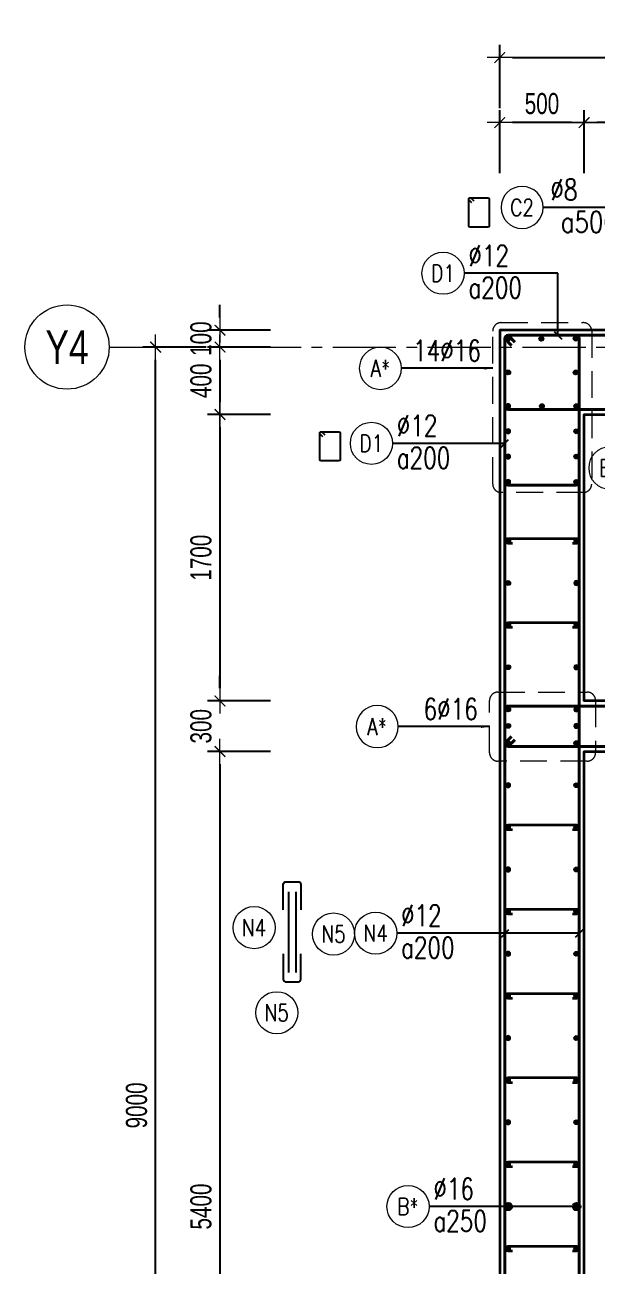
# Model space of a CAD drawing. Header units: millimetres. Extents: x 931337 to 1117500, y 19732 to 157199.
# Drawn here: x 945034 to 948426, y 111996 to 119362 of the extents above; entities that cross this region are included whole.
import ezdxf
from ezdxf.enums import TextEntityAlignment as Align

# ---------------------------------------------------------------- set-up
doc = ezdxf.new("R2010")
doc.units = ezdxf.units.MM
doc.header["$MEASUREMENT"] = 0
for name, pattern in [('HIDDEN', [9.525, 6.35, -3.175]), ('HIDDEN2', [4.7625, 3.175, -1.5875]), ('HT_Dim Grid$0$CENTER2', [1.125, 0.75, -0.125, 0.125, -0.125]), ('HT_Grid$0$CENTER2', [1.125, 0.75, -0.125, 0.125, -0.125])]:
    doc.linetypes.add(name, pattern=pattern)
doc.layers.get('0').update_dxf_attribs({"lineweight": 20})
doc.layers.get('Defpoints').update_dxf_attribs({"color": 151, "lineweight": 9})
doc.layers.add('Hidden', color=9, linetype='HIDDEN')
doc.layers.add('Ligature', color=1, linetype='Continuous')
for name, color, linetype, lineweight in [('HT_Dim Grid$0$NDC_S_AXIS', 5, 'HT_Dim Grid$0$CENTER2', 13), ('HT_Dim Grid$0$NDC_S_SYMBOL', 1, 'Continuous', 15), ('HT_Dim Grid$0$NDC_S_TEXT SYMBOL', 7, 'Continuous', 20), ('HT_Grid$0$NDC_S_AXIS', 5, 'HT_Grid$0$CENTER2', 13), ('KC-LEADER', 153, 'Continuous', 18), ('KC-THEP', 6, 'Continuous', 40), ('NDC_S_DIM', 1, 'Continuous', 15), ('NDC_S_HIDDEN', 8, 'HIDDEN2', 13), ('NDC_S_LEADER', 1, 'Continuous', 15), ('NDC_S_REBAR', 4, 'Continuous', 35), ('NDC_S_STIRRUP', 4, 'Continuous', 40), ('NDC_S_VN TEXT', 7, 'Continuous', 20), ('NDC_S_WALL', 6, 'Continuous', 35)]:
    doc.layers.add(name, color=color, linetype=linetype, lineweight=lineweight)
doc.styles.add('HT_Dim Grid$0$NDC_ANNO', font='', dxfattribs={"width": 0.8})
doc.styles.add('NDC_ARIAL', font='arial.ttf', dxfattribs={"width": 0.85})
doc.styles.add('NDC_DIM', font='', dxfattribs={"width": 0.75})
doc.styles.add('NDC_EN TXT', font='romans.shx', dxfattribs={"width": 0.8})
doc.styles.get('HT_Dim Grid$0$NDC_ANNO').set_extended_font_data('Dotum')
doc.styles.get('NDC_DIM').set_extended_font_data('Dotum')
doc.dimstyles.new('NDC_1-50', dxfattribs={"dimscale": 50, "dimtxt": 2.5, "dimasz": 1, "dimexe": 1.5, "dimexo": 0, "dimgap": 0.8, "dimtad": 1, "dimdec": 0, "dimdsep": 46, "dimtxsty": 'NDC_ARIAL', "dimblk": 'DIMMARK', "dimcen": 49999.938995, "dimdle": 1.5, "dimclrd": 1, "dimclre": 1, "dimclrt": 3, "dimadec": 0, "dimazin": 0, "dimtfac": 1, "dimtdec": 0, "dimtix": 1, "dimtmove": 2, "dimatfit": 3, "dimfxl": 1, "dimarcsym": 0})
doc.dimstyles.new('NDC_dim_30', dxfattribs={"dimscale": 30, "dimtxt": 2.5, "dimasz": 1.5, "dimexe": 1.5, "dimexo": 2.5, "dimgap": 1, "dimtad": 1, "dimdec": 0, "dimzin": 0, "dimdsep": 46, "dimtxsty": 'NDC_DIM', "dimblk": 'DIMMARK', "dimcen": 0.09, "dimdle": 1.2, "dimclrd": 1, "dimclre": 1, "dimclrt": 3, "dimadec": 0, "dimazin": 0, "dimtfac": 1, "dimtdec": 0, "dimtix": 1, "dimtofl": 0, "dimtmove": 0, "dimatfit": 3, "dimfxl": 6, "dimfxlon": 1, "dimtolj": 1, "dimtzin": 0, "dimarcsym": 0})
doc.dimstyles.new('NDC_dim_50', dxfattribs={"dimscale": 50, "dimtxt": 2.5, "dimasz": 1.5, "dimexe": 1.5, "dimexo": 2.5, "dimgap": 1, "dimtad": 1, "dimdec": 0, "dimzin": 0, "dimdsep": 46, "dimtxsty": 'NDC_DIM', "dimblk": 'DIMMARK', "dimcen": 0.09, "dimdle": 1.2, "dimclrd": 1, "dimclre": 1, "dimclrt": 3, "dimadec": 0, "dimazin": 0, "dimtfac": 1, "dimtdec": 0, "dimtix": 1, "dimtofl": 0, "dimtmove": 0, "dimatfit": 3, "dimfxl": 6, "dimfxlon": 1, "dimtolj": 1, "dimtzin": 0, "dimarcsym": 0})

# ---------------------------------------------------------------- blocks, each defined once
blk = doc.blocks.new('THEP')
at = {"layer": 'KC-LEADER', "color": 6}
blk.add_circle((0, 0), 14, dxfattribs=at)
at = {"layer": 'KC-THEP'}
for p, q in [((-14, 0), (14, 0)), ((9.9, 9.9), (-9.9, -9.9)), ((-9.9, 9.9), (9.9, -9.9)), ((0, 14), (0, -14))]:
    blk.add_line(p, q, dxfattribs=at)
blk = doc.blocks.new('A$C7BC65A55')
at = {"layer": 'Ligature'}
for p, q in [((-15.2, 372, 0), (-15.2, 38.5, 0)), ((15.2, 372, 0), (15.2, 38.5, 0))]:
    blk.add_line(p, q, dxfattribs=at)
for points in [[(-36.2, 296.5), (-36.2, 400.9, -0.414214), (-24, 413.1), (24, 413.1, -0.414214), (36.2, 400.9), (36.2, 296.5)], [(-36.2, 116.5), (-36.2, 12.2, 0.414214), (-24, 0), (24, 0, 0.414214), (36.2, 12.2), (36.2, 116.5)]]:
    blk.add_lwpolyline(points, format="xyb", dxfattribs=at)
blk = doc.blocks.new('DIMMARK')
at = {"layer": 'NDC_S_DIM', "color": 1}
blk.add_line((-1.5, 0), (1, 0), dxfattribs=at)
at = {"layer": 'NDC_S_DIM', "color": 2, "const_width": 0.1}
blk.add_lwpolyline([(-0.424, -0.424), (0.424, 0.424)], dxfattribs=at)
blk = doc.blocks.new('*U11')
blk.add_circle((-2.5, 0), 2.5)
at = {"layer": 'NDC_S_VN TEXT', "color": 3, "style": 'NDC_EN TXT', "width": 0.75}
for tag, p in [('DK1', (0.5, 0.85)), ('KC1', (0.5, -2.97))]:
    blk.add_attdef(tag, p, '', height=2.5, dxfattribs=at)
at = {"layer": 'NDC_S_VN TEXT', "color": 7, "style": 'NDC_EN TXT', "width": 0.8}
blk.add_attdef('SH2', text='', height=2, dxfattribs=at).set_placement((-2.5, 0), align=Align.MIDDLE)
blk = doc.blocks.new('*U9')
blk.add_circle((2.5, 0), 2.5)
at = {"layer": 'NDC_S_VN TEXT', "color": 3, "style": 'NDC_EN TXT', "width": 0.75}
blk.add_attdef('DK2', text='', height=2.5, dxfattribs=at).set_placement((-0.85, 0.85), align=Align.RIGHT)
at = {"layer": 'NDC_S_VN TEXT', "color": 7, "style": 'NDC_EN TXT', "width": 0.8}
blk.add_attdef('SH3', text='', height=2, dxfattribs=at).set_placement((2.5, 0), align=Align.MIDDLE)
blk = doc.blocks.new('*D1130')
at = {"layer": 'Defpoints', "color": 0, "transparency": 16777216}
for p in [(946190.5, 117549.4), (947849.2, 117549.4), (947849.2, 117449.4)]:
    blk.add_point(p, dxfattribs=at)
at = {"layer": 'NDC_S_DIM', "color": 1, "lineweight": -2, "transparency": 16777216}
for p, q in [((946190.5, 117624.4), (946190.5, 117699.4)), ((946490.5, 117549.4), (946115.5, 117549.4)), ((946490.5, 117449.4), (946115.5, 117449.4)), ((946190.5, 117374.4), (946190.5, 117299.4))]:
    blk.add_line(p, q, dxfattribs=at)
at = {"layer": 'NDC_S_DIM', "color": 1, "lineweight": -2, "transparency": 16777216, "xscale": 75, "yscale": 75, "zscale": 75}
for p, rotation in [((946190.5, 117549.4), 270), ((946190.5, 117449.4), 90)]:
    blk.add_blockref('DIMMARK', p, dxfattribs=dict(at, rotation=rotation))
at = {"layer": 'NDC_S_DIM', "color": 3, "transparency": 16777216, "insert": (946078, 117499.4), "char_height": 125, "attachment_point": 5, "rotation": 90, "style": 'NDC_DIM'}
blk.add_mtext('\\A1;100', dxfattribs=at)
blk = doc.blocks.new('*D1131')
at = {"layer": 'Defpoints', "color": 0, "transparency": 16777216}
for p in [(945808.6, 117449.4), (947849.2, 117449.4), (947849.2, 108449.4)]:
    blk.add_point(p, dxfattribs=at)
at = {"layer": 'NDC_S_DIM', "color": 1, "lineweight": -2, "transparency": 16777216}
for p, q in [((946108.6, 117449.4), (945733.6, 117449.4)), ((945808.6, 108524.4), (945808.6, 117374.4)), ((946108.6, 108449.4), (945733.6, 108449.4))]:
    blk.add_line(p, q, dxfattribs=at)
at = {"layer": 'NDC_S_DIM', "color": 1, "lineweight": -2, "transparency": 16777216, "xscale": 75, "yscale": 75, "zscale": 75}
for p, rotation in [((945808.6, 117449.4), 90), ((945808.6, 108449.4), 270)]:
    blk.add_blockref('DIMMARK', p, dxfattribs=dict(at, rotation=rotation))
at = {"layer": 'NDC_S_DIM', "color": 3, "transparency": 16777216, "insert": (945696.1, 112949.4), "char_height": 125, "attachment_point": 5, "rotation": 90, "style": 'NDC_DIM'}
blk.add_mtext('\\A1;9000', dxfattribs=at)
blk = doc.blocks.new('*D1146')
at = {"layer": 'Defpoints', "color": 0, "transparency": 16777216}
for p in [(956649.2, 119166.9), (956649.2, 118263.9), (947849.2, 117469.7)]:
    blk.add_point(p, dxfattribs=at)
at = {"layer": 'NDC_S_DIM', "color": 1, "lineweight": -2, "transparency": 16777216}
for p, q in [((947849.2, 118866.9), (947849.2, 119241.9)), ((956649.2, 118866.9), (956649.2, 119241.9)), ((947924.2, 119166.9), (956574.2, 119166.9))]:
    blk.add_line(p, q, dxfattribs=at)
at = {"layer": 'NDC_S_DIM', "color": 1, "lineweight": -2, "transparency": 16777216, "xscale": 75, "yscale": 75, "zscale": 75, "rotation": 180}
blk.add_blockref('DIMMARK', (947849.2, 119166.9), dxfattribs=at)
at = {"layer": 'NDC_S_DIM', "color": 1, "lineweight": -2, "transparency": 16777216, "xscale": 75, "yscale": 75, "zscale": 75}
blk.add_blockref('DIMMARK', (956649.2, 119166.9), dxfattribs=at)
at = {"layer": 'NDC_S_DIM', "color": 3, "transparency": 16777216, "insert": (952249.2, 119279.5), "char_height": 125, "attachment_point": 5, "style": 'NDC_DIM'}
blk.add_mtext('\\A1;8800', dxfattribs=at)
blk = doc.blocks.new('*D1149')
at = {"layer": 'Defpoints', "color": 0, "ltscale": 200, "transparency": 16777216}
for p in [(948349.2, 118781.1), (949249.2, 117519.4), (948349.2, 117049.4)]:
    blk.add_point(p, dxfattribs=at)
at = {"layer": 'NDC_S_DIM', "color": 1, "lineweight": -2, "ltscale": 200, "transparency": 16777216}
for p, q in [((948349.2, 118481.1), (948349.2, 118856.1)), ((949249.2, 118481.1), (949249.2, 118856.1)), ((949174.2, 118781.1), (948424.2, 118781.1))]:
    blk.add_line(p, q, dxfattribs=at)
at = {"layer": 'NDC_S_DIM', "color": 1, "lineweight": -2, "ltscale": 200, "transparency": 16777216, "xscale": 75, "yscale": 75, "zscale": 75, "rotation": 180}
blk.add_blockref('DIMMARK', (948349.2, 118781.1), dxfattribs=at)
at = {"layer": 'NDC_S_DIM', "color": 1, "lineweight": -2, "ltscale": 200, "transparency": 16777216, "xscale": 75, "yscale": 75, "zscale": 75}
blk.add_blockref('DIMMARK', (949249.2, 118781.1), dxfattribs=at)
at = {"layer": 'NDC_S_DIM', "color": 3, "ltscale": 200, "transparency": 16777216, "insert": (948799.2, 118893.6), "char_height": 125, "attachment_point": 5, "style": 'NDC_DIM'}
blk.add_mtext('\\A1;900', dxfattribs=at)
blk = doc.blocks.new('*D1150')
at = {"layer": 'Defpoints', "color": 0, "ltscale": 200, "transparency": 16777216}
for p in [(947849.2, 118781.1), (947849.2, 117549.4), (948349.2, 117049.4)]:
    blk.add_point(p, dxfattribs=at)
at = {"layer": 'NDC_S_DIM', "color": 1, "lineweight": -2, "ltscale": 200, "transparency": 16777216}
for p, q in [((947849.2, 118481.1), (947849.2, 118856.1)), ((948349.2, 118481.1), (948349.2, 118856.1)), ((948274.2, 118781.1), (947924.2, 118781.1))]:
    blk.add_line(p, q, dxfattribs=at)
at = {"layer": 'NDC_S_DIM', "color": 1, "lineweight": -2, "ltscale": 200, "transparency": 16777216, "xscale": 75, "yscale": 75, "zscale": 75, "rotation": 180}
blk.add_blockref('DIMMARK', (947849.2, 118781.1), dxfattribs=at)
at = {"layer": 'NDC_S_DIM', "color": 1, "lineweight": -2, "ltscale": 200, "transparency": 16777216, "xscale": 75, "yscale": 75, "zscale": 75}
blk.add_blockref('DIMMARK', (948349.2, 118781.1), dxfattribs=at)
at = {"layer": 'NDC_S_DIM', "color": 3, "ltscale": 200, "transparency": 16777216, "insert": (948099.2, 118893.6), "char_height": 125, "attachment_point": 5, "style": 'NDC_DIM'}
blk.add_mtext('\\A1;500', dxfattribs=at)
blk = doc.blocks.new('*U10')
blk.add_circle((2.5, 0), 2.5)
at = {"layer": 'NDC_S_VN TEXT', "color": 3, "style": 'NDC_EN TXT'}
for tag, width, p in [('DK2', 0.75, (-0.85, 0.85)), ('KC2', 0.8, (-0.85, -2.97))]:
    blk.add_attdef(tag, text='', height=2.5, dxfattribs=dict(at, width=width)).set_placement(p, align=Align.RIGHT)
at = {"layer": 'NDC_S_VN TEXT', "color": 7, "style": 'NDC_EN TXT', "width": 0.8}
blk.add_attdef('SH3', text='', height=2, dxfattribs=at).set_placement((2.5, 0), align=Align.MIDDLE)
blk = doc.blocks.new('*U93')
at = {"layer": 'HT_Dim Grid$0$NDC_S_SYMBOL'}
blk.add_line((5, 0), (9, 0), dxfattribs=at)
blk.add_circle((0, 0), 5, dxfattribs=at)
at = {"layer": 'HT_Dim Grid$0$NDC_S_TEXT SYMBOL', "color": 7, "style": 'HT_Dim Grid$0$NDC_ANNO', "width": 0.8}
blk.add_attdef('GRID', text='', height=4, rotation=270, dxfattribs=at).set_placement((0, 0), align=Align.MIDDLE)
blk = doc.blocks.new('*D1105')
at = {"layer": 'Defpoints', "color": 0, "ltscale": 200, "transparency": 16777216}
for p in [(947849.2, 117449.4), (946190.5, 117049.4), (948349.2, 117049.4)]:
    blk.add_point(p, dxfattribs=at)
at = {"layer": 'NDC_S_DIM', "color": 1, "lineweight": -2, "ltscale": 200, "transparency": 16777216}
for p, q in [((946490.5, 117449.4), (946115.5, 117449.4)), ((946190.5, 117374.4), (946190.5, 117124.4)), ((946490.5, 117049.4), (946115.5, 117049.4))]:
    blk.add_line(p, q, dxfattribs=at)
at = {"layer": 'NDC_S_DIM', "color": 1, "lineweight": -2, "ltscale": 200, "transparency": 16777216, "xscale": 75, "yscale": 75, "zscale": 75}
for p, rotation in [((946190.5, 117449.4), 90), ((946190.5, 117049.4), 270)]:
    blk.add_blockref('DIMMARK', p, dxfattribs=dict(at, rotation=rotation))
at = {"layer": 'NDC_S_DIM', "color": 3, "ltscale": 200, "transparency": 16777216, "insert": (946078, 117249.4), "char_height": 125, "attachment_point": 5, "rotation": 90, "style": 'NDC_DIM'}
blk.add_mtext('\\A1;400', dxfattribs=at)
blk = doc.blocks.new('*D1106')
at = {"layer": 'Defpoints', "color": 0, "ltscale": 200, "transparency": 16777216}
for p in [(948349.2, 117049.4), (946190.5, 115349.4), (948349.2, 115349.4)]:
    blk.add_point(p, dxfattribs=at)
at = {"layer": 'NDC_S_DIM', "color": 1, "lineweight": -2, "ltscale": 200, "transparency": 16777216}
for p, q in [((946490.5, 117049.4), (946115.5, 117049.4)), ((946190.5, 116974.4), (946190.5, 115424.4)), ((946490.5, 115349.4), (946115.5, 115349.4))]:
    blk.add_line(p, q, dxfattribs=at)
at = {"layer": 'NDC_S_DIM', "color": 1, "lineweight": -2, "ltscale": 200, "transparency": 16777216, "xscale": 75, "yscale": 75, "zscale": 75}
for p, rotation in [((946190.5, 117049.4), 90), ((946190.5, 115349.4), 270)]:
    blk.add_blockref('DIMMARK', p, dxfattribs=dict(at, rotation=rotation))
at = {"layer": 'NDC_S_DIM', "color": 3, "ltscale": 200, "transparency": 16777216, "insert": (946078, 116199.4), "char_height": 125, "attachment_point": 5, "rotation": 90, "style": 'NDC_DIM'}
blk.add_mtext('\\A1;1700', dxfattribs=at)
blk = doc.blocks.new('*D1107')
at = {"layer": 'Defpoints', "color": 0, "ltscale": 200, "transparency": 16777216}
for p in [(948349.2, 115349.4), (946190.5, 115049.4), (948349.2, 115049.4)]:
    blk.add_point(p, dxfattribs=at)
at = {"layer": 'NDC_S_DIM', "color": 1, "lineweight": -2, "ltscale": 200, "transparency": 16777216}
for p, q in [((946190.5, 115424.4), (946190.5, 115499.4)), ((946490.5, 115349.4), (946115.5, 115349.4)), ((946490.5, 115049.4), (946115.5, 115049.4)), ((946190.5, 114974.4), (946190.5, 114899.4))]:
    blk.add_line(p, q, dxfattribs=at)
at = {"layer": 'NDC_S_DIM', "color": 1, "lineweight": -2, "ltscale": 200, "transparency": 16777216, "xscale": 75, "yscale": 75, "zscale": 75}
for p, rotation in [((946190.5, 115349.4), 270), ((946190.5, 115049.4), 90)]:
    blk.add_blockref('DIMMARK', p, dxfattribs=dict(at, rotation=rotation))
at = {"layer": 'NDC_S_DIM', "color": 3, "ltscale": 200, "transparency": 16777216, "insert": (946078, 115199.4), "char_height": 125, "attachment_point": 5, "rotation": 90, "style": 'NDC_DIM'}
blk.add_mtext('\\A1;300', dxfattribs=at)
blk = doc.blocks.new('*D1108')
at = {"layer": 'Defpoints', "color": 0, "ltscale": 200, "transparency": 16777216}
for p in [(948349.2, 115049.4), (946190.5, 109649.4), (948349.2, 109649.4)]:
    blk.add_point(p, dxfattribs=at)
at = {"layer": 'NDC_S_DIM', "color": 1, "lineweight": -2, "ltscale": 200, "transparency": 16777216}
for p, q in [((946490.5, 115049.4), (946115.5, 115049.4)), ((946190.5, 114974.4), (946190.5, 109724.4)), ((946490.5, 109649.4), (946115.5, 109649.4))]:
    blk.add_line(p, q, dxfattribs=at)
at = {"layer": 'NDC_S_DIM', "color": 1, "lineweight": -2, "ltscale": 200, "transparency": 16777216, "xscale": 75, "yscale": 75, "zscale": 75}
for p, rotation in [((946190.5, 115049.4), 90), ((946190.5, 109649.4), 270)]:
    blk.add_blockref('DIMMARK', p, dxfattribs=dict(at, rotation=rotation))
at = {"layer": 'NDC_S_DIM', "color": 3, "ltscale": 200, "transparency": 16777216, "insert": (946078, 112349.4), "char_height": 125, "attachment_point": 5, "rotation": 90, "style": 'NDC_DIM'}
blk.add_mtext('\\A1;5400', dxfattribs=at)

msp = doc.modelspace()

# ---------------------------------------------------------------- linework, layer by layer
for centre in [(946392.846, 114004.385), (946863.815, 113966.225), (946527.294, 113499.383)]:
    msp.add_circle(centre, 125)
at = {"layer": 'HT_Grid$0$NDC_S_AXIS', "ltscale": 500}
msp.add_line((945733.645, 117449.387), (961980.099, 117449.387), dxfattribs=at)
at = {"layer": 'Ligature'}
for points in [[(947683.384, 118304.95), (947667.418, 118320.916, -0.66817864), (947673.191, 118334.854), (947777.82, 118334.854, -0.41421356), (947785.985, 118326.69), (947785.985, 118169.582, -0.41421356), (947777.82, 118161.417), (947673.191, 118161.417, -0.41421356), (947665.027, 118169.582), (947665.027, 118326.69, -0.66817864), (947678.965, 118332.463), (947694.931, 118316.497)], [(946800.328, 116917.092), (946784.362, 116933.058, -0.66817864), (946790.135, 116946.996), (946894.764, 116946.996, -0.41421356), (946902.929, 116938.832), (946902.929, 116781.724, -0.41421356), (946894.764, 116773.559), (946790.135, 116773.559, -0.41421356), (946781.971, 116781.724), (946781.971, 116938.832, -0.66817864), (946795.909, 116944.605), (946811.875, 116928.639)]]:
    msp.add_lwpolyline(points, format="xyb", dxfattribs=at)
at = {"layer": 'NDC_S_HIDDEN', "ltscale": 50}
for points in [[(947857.057, 117594.309), (948344.128, 117594.309, -0.41421356), (948394.128, 117544.309), (948394.128, 116636.849, -0.41421356), (948344.128, 116586.849), (947857.057, 116586.849, -0.41421356), (947807.057, 116636.849), (947807.057, 117544.309, -0.41421356)], [(947838.299, 115401.807), (948367.194, 115401.807, -0.41421356), (948417.194, 115351.807), (948417.194, 115042.515, -0.41421356), (948367.194, 114992.515), (947838.299, 114992.515, -0.41421356), (947788.299, 115042.515), (947788.299, 115351.807, -0.41421356)]]:
    msp.add_lwpolyline(points, format="xyb", close=True, dxfattribs=at)
at = {"layer": 'NDC_S_REBAR'}
for points in [[(947924.189, 116284.387), (947899.189, 116284.387, -1), (947899.189, 116314.387), (948304.658, 116314.387, -1), (948304.658, 116284.387), (948279.658, 116284.387)], [(947924.189, 115784.387), (947899.189, 115784.387, -1), (947899.189, 115814.387), (948304.658, 115814.387, -1), (948304.658, 115784.387), (948279.658, 115784.387)], [(947924.189, 114584.387), (947899.189, 114584.387, -1), (947899.189, 114614.387), (948304.658, 114614.387, -1), (948304.658, 114584.387), (948279.658, 114584.387)], [(947924.189, 114084.387), (947899.189, 114084.387, -1), (947899.189, 114114.387), (948304.658, 114114.387, -1), (948304.658, 114084.387), (948279.658, 114084.387)], [(947924.189, 113584.387), (947899.189, 113584.387, -1), (947899.189, 113614.387), (948304.658, 113614.387, -1), (948304.658, 113584.387), (948279.658, 113584.387)], [(947924.189, 113084.387), (947899.189, 113084.387, -1), (947899.189, 113114.387), (948304.658, 113114.387, -1), (948304.658, 113084.387), (948279.658, 113084.387)], [(947924.189, 112584.387), (947899.189, 112584.387, -1), (947899.189, 112614.387), (948304.658, 112614.387, -1), (948304.658, 112584.387), (948279.658, 112584.387)], [(947924.189, 112084.387), (947899.189, 112084.387, -1), (947899.189, 112114.387), (948304.658, 112114.387, -1), (948304.658, 112084.387), (948279.658, 112084.387)]]:
    msp.add_lwpolyline(points, format="xyb", dxfattribs=at)
at = {"layer": 'NDC_S_STIRRUP'}
for points in [[(947919.189, 117459.387), (947879.189, 117499.387, -0.41421356), (947899.189, 117519.387), (948299.189, 117519.387, -0.41421356), (948319.189, 117499.387), (948319.189, 116649.571, -0.41421356), (948299.189, 116629.571), (947899.189, 116629.571, -0.41421356), (947879.189, 116649.571), (947879.189, 117499.387, -0.41421356), (947899.189, 117519.387), (947939.189, 117479.387)], [(947919.189, 117459.387), (947879.189, 117499.387, -0.41421356), (947899.189, 117519.387), (948299.189, 117519.387, -0.41421356), (948319.189, 117499.387), (948319.189, 108399.387, -0.41421356), (948299.189, 108379.387), (947899.189, 108379.387, -0.41421356), (947879.189, 108399.387), (947879.189, 117499.387, -0.41421356), (947899.189, 117519.387), (947939.189, 117479.387)], [(947939.189, 117479.387), (947899.189, 117519.387, 0.41421356), (947879.189, 117499.387), (947879.189, 117099.387, 0.41421356), (947899.189, 117079.387), (949199.189, 117079.387, 0.41421356), (949219.189, 117099.387), (949219.189, 117499.387, 0.41421356), (949199.189, 117519.387), (947899.189, 117519.387, 0.41421356), (947879.189, 117499.387), (947919.189, 117459.387)], [(947939.189, 115119.387), (947899.189, 115079.387, -0.41421356), (947879.189, 115099.387), (947879.189, 115299.387, -0.41421356), (947899.189, 115319.387), (952499.189, 115319.387, -0.41421356), (952519.189, 115299.387), (952519.189, 115099.387, -0.41435759), (952499.189, 115079.387), (947899.189, 115079.387, -0.41421356), (947879.189, 115099.387), (947919.189, 115139.387)]]:
    msp.add_lwpolyline(points, format="xyb", dxfattribs=at)
at = {"layer": 'NDC_S_WALL'}
msp.add_lwpolyline([(955299.189, 117549.387), (950049.189, 117549.387), (950049.189, 117049.387), (952249.189, 117049.387), (952249.189, 115349.387), (948349.189, 115349.387), (948349.189, 117049.387), (949249.189, 117049.387), (949249.189, 117549.387), (947849.189, 117549.387), (947849.189, 108349.387), (951349.189, 108349.387), (951349.189, 110299.387), (951049.189, 110299.387), (951049.189, 109649.387), (948349.189, 109649.387), (948349.189, 115049.387), (951049.189, 115049.387), (951049.189, 114399.387), (951349.189, 114399.387), (951349.189, 115049.387), (952549.189, 115049.387), (952549.189, 117049.387)], dxfattribs=at)

# ---------------------------------------------------------------- block references
at = {"layer": 'Hidden', "xscale": 1.44, "yscale": 1.44, "zscale": 1.44}
msp.add_blockref('A$C7BC65A55', (946617.926, 113682.105, 0.03), dxfattribs=at)
at = {"layer": 'HT_Dim Grid$0$NDC_S_AXIS'}
ref = msp.add_blockref('*U93', (945283.645, 117449.387), dxfattribs=dict(at, xscale=50, yscale=50, zscale=150))
ref.add_attrib('GRID', 'Y4', dxfattribs={"layer": 'HT_Dim Grid$0$NDC_S_TEXT SYMBOL', "color": 7, "height": 200, "style": 'HT_Dim Grid$0$NDC_ANNO', "width": 0.8}).set_placement((945283.645, 117449.387), align=Align.MIDDLE)
at = {"layer": 'KC-THEP'}
for p, rotation in [((947899.189, 117499.387), 9.668564436380946), ((948095.569, 117498.771), 9.66856443638095), ((948299.189, 117499.387), 9.66856443638095), ((947899.189, 117299.387), 9.668564436380946), ((948299.189, 117299.387), 9.66856443638095), ((948099.081, 117098.771), 9.66856443638095), ((948302.701, 117099.387), 9.66856443638095), ((948302.701, 116949.387), 9.66856443638095), ((948302.701, 116799.387), 9.66856443638095), ((948302.701, 116649.387), 9.66856443638095), ((947899.189, 116299.387), 9.668564436380946), ((947899.189, 116049.387), 9.668564436380946), ((947899.189, 115799.387), 9.668564436380946), ((947899.189, 115549.387), 9.668564436380946), ((947899.189, 115299.387), 9.668564436380946), ((947899.189, 115201.179), 9.668564436380946), ((948302.701, 115099.387), 9.668564436380926), ((948302.701, 114849.387), 9.668564436380926), ((948302.701, 114599.387), 9.668564436380926), ((948302.701, 114349.387), 9.668564436380926), ((948302.701, 114099.387), 9.668564436380926), ((948302.701, 113849.387), 9.668564436380926), ((948302.701, 113599.387), 9.668564436380926), ((948302.701, 113349.387), 9.668564436380926), ((948302.701, 113099.387), 9.668564436380926), ((948302.701, 112849.387), 9.668564436380926), ((948302.701, 112599.387), 9.668564436380926), ((948302.701, 112349.387), 9.668564436380926), ((948302.701, 112099.387), 9.668564436380926)]:
    msp.add_blockref('THEP', p, dxfattribs=dict(at, rotation=rotation))
at = {"layer": 'KC-THEP', "xscale": -1, "rotation": 170.331435563619}
for p in [(947899.189, 117099.387), (947899.189, 116949.387), (947899.189, 116799.387), (947899.189, 116649.387), (948302.701, 116299.387), (948302.701, 116049.387), (948302.701, 115799.387), (948302.701, 115549.387), (948302.701, 115299.387), (948302.701, 115201.179), (947899.189, 115099.387), (947899.189, 114849.387), (947899.189, 114599.387), (947899.189, 114349.387), (947899.189, 114099.387), (947899.189, 113849.387), (947899.189, 113599.387), (947899.189, 113349.387), (947899.189, 113099.387), (947899.189, 112849.387), (947899.189, 112599.387), (947899.189, 112349.387), (947899.189, 112099.387)]:
    msp.add_blockref('THEP', p, dxfattribs=at)
at = {"layer": 'NDC_S_VN TEXT'}
ref = msp.add_blockref('*U10', (948106.56, 118277.973), dxfattribs=dict(at, xscale=-50, yscale=50, zscale=50))
ref.add_attrib('SH3', 'C2', dxfattribs={"color": 7, "height": 100, "style": 'NDC_EN TXT', "width": 0.8}).set_placement((947981.56, 118277.973), align=Align.MIDDLE)
ref.add_attrib('DK2', '%%c8', dxfattribs={"color": 3, "height": 125, "style": 'NDC_EN TXT', "width": 0.75}).set_placement((948309.775, 118320.248), align=Align.RIGHT)
ref.add_attrib('KC2', 'a500X500', dxfattribs={"color": 3, "height": 125, "style": 'NDC_EN TXT', "width": 0.8}).set_placement((948891.917, 118129.346), align=Align.RIGHT)
at = {"layer": 'NDC_S_VN TEXT', "xscale": 50, "yscale": 50, "zscale": 50}
for p, values in [((947638.059, 117887.342), {'SH2': 'D1', 'DK1': '%%C12', 'KC1': 'a200'}), ((947213.252, 116878.093), {'SH2': 'D1', 'DK1': '%%C12', 'KC1': 'a200'}), ((947238.758, 113971.394), {'SH2': 'N4', 'DK1': '%%C12', 'KC1': 'a200'}), ((947430.242, 112349.387), {'SH2': 'B*', 'DK1': '%%C16', 'KC1': 'a250'})]:
    msp.add_blockref('*U11', p, dxfattribs=at).add_auto_attribs(values)
at = {"layer": 'NDC_S_VN TEXT'}
ref = msp.add_blockref('*U9', (947266.287, 117323.577), dxfattribs=dict(at, xscale=-50, yscale=50, zscale=50))
ref.add_attrib('SH3', 'A*', dxfattribs={"color": 7, "height": 100, "style": 'NDC_EN TXT', "width": 0.8}).set_placement((947141.287, 117323.577), align=Align.MIDDLE)
ref.add_attrib('DK2', '14%%C16', dxfattribs={"color": 3, "height": 125, "style": 'NDC_EN TXT', "width": 0.75}).set_placement((947737.358, 117365.852), align=Align.RIGHT)
ref = msp.add_blockref('*U10', (948626.156, 116731.86), dxfattribs=dict(at, xscale=-50, yscale=50, zscale=50))
ref.add_attrib('SH3', 'B*', dxfattribs={"color": 7, "height": 100, "style": 'NDC_EN TXT', "width": 0.8}).set_placement((948501.156, 116731.86), align=Align.MIDDLE)
ref.add_attrib('DK2', '%%C16', dxfattribs={"color": 3, "height": 125, "style": 'NDC_EN TXT', "width": 0.75}).set_placement((948918.656, 116774.136), align=Align.RIGHT)
ref.add_attrib('KC2', 'a250', dxfattribs={"color": 3, "height": 125, "style": 'NDC_EN TXT', "width": 0.8}).set_placement((949030.561, 116583.233), align=Align.RIGHT)
ref = msp.add_blockref('*U9', (947247.53, 115197.342), dxfattribs=dict(at, xscale=-50, yscale=50, zscale=50))
ref.add_attrib('SH3', 'A*', dxfattribs={"color": 7, "height": 100, "style": 'NDC_EN TXT', "width": 0.8}).set_placement((947122.53, 115197.342), align=Align.MIDDLE)
ref.add_attrib('DK2', '6%%C16', dxfattribs={"color": 3, "height": 125, "style": 'NDC_EN TXT', "width": 0.75}).set_placement((947718.601, 115239.617), align=Align.RIGHT)

# ---------------------------------------------------------------- texts
at = {"layer": 'NDC_S_VN TEXT', "color": 7, "style": 'NDC_EN TXT', "width": 0.8}
for tag, p in [('N4', (946392.846, 114004.385)), ('N5', (946863.815, 113966.225)), ('N5', (946527.294, 113499.383))]:
    msp.add_attdef(tag, text='3', height=100, dxfattribs=at).set_placement(p, align=Align.MIDDLE)

# ---------------------------------------------------------------- dimensions: what is measured, and where the dimension line sits
at = {"layer": 'NDC_S_DIM'}
dim = msp.add_linear_dim(base=(956649.189, 119166.93), p1=(947849.189, 117469.659), p2=(956649.189, 118263.872), dimstyle='NDC_dim_50', dxfattribs=at)
dim.commit()
dim.dimension.update_dxf_attribs({"geometry": '*D1146', "text_midpoint": (952249.189, 119279.515)})
at = {"layer": 'NDC_S_DIM', "ltscale": 200}
for base, p1, p2, picture, middle in [((947849.189, 118781.062), (948349.189, 117049.387), (947849.189, 117549.387), '*D1150', (948099.189, 118893.647)), ((948349.189, 118781.062), (949249.189, 117519.387), (948349.189, 117049.387), '*D1149', (948799.189, 118893.647))]:
    dim = msp.add_linear_dim(base=base, p1=p1, p2=p2, dimstyle='NDC_dim_50', override={"dimtmove": 1}, dxfattribs=at)
    dim.commit()
    dim.dimension.update_dxf_attribs({"geometry": picture, "text_midpoint": middle})
at = {"layer": 'NDC_S_DIM'}
for base, p1, p2, picture, middle in [((946190.537, 117549.387), (947849.189, 117449.387), (947849.189, 117549.387), '*D1130', (946077.952, 117499.387)), ((945808.645, 117449.387), (947849.189, 108449.387), (947849.189, 117449.387), '*D1131', (945696.06, 112949.387))]:
    dim = msp.add_linear_dim(base=base, p1=p1, p2=p2, angle=90, dimstyle='NDC_dim_50', dxfattribs=at)
    dim.commit()
    dim.dimension.update_dxf_attribs({"geometry": picture, "text_midpoint": middle})
at = {"layer": 'NDC_S_DIM', "ltscale": 200}
for base, p1, p2, picture, middle in [((946190.537, 117049.387), (947849.189, 117449.387), (948349.189, 117049.387), '*D1105', (946077.952, 117249.387)), ((946190.537, 115349.387), (948349.189, 117049.387), (948349.189, 115349.387), '*D1106', (946077.952, 116199.387)), ((946190.537, 115049.387), (948349.189, 115349.387), (948349.189, 115049.387), '*D1107', (946077.952, 115199.387)), ((946190.537, 109649.387), (948349.189, 115049.387), (948349.189, 109649.387), '*D1108', (946077.952, 112349.387))]:
    dim = msp.add_linear_dim(base=base, p1=p1, p2=p2, angle=90, dimstyle='NDC_dim_50', override={"dimtmove": 1}, dxfattribs=at)
    dim.commit()
    dim.dimension.update_dxf_attribs({"geometry": picture, "text_midpoint": middle})

# ---------------------------------------------------------------- leaders
at = {"layer": 'NDC_S_LEADER'}
for points, dimstyle, override in [([(948784.189, 117334.056), (948919.457, 118277.972), (948106.56, 118277.972)], 'NDC_dim_30', {"dimtad": 0, "dimldrblk": 'Oblique'}), ([(948193.686, 117519.387), (948193.686, 117887.342), (947635.984, 117887.342)], 'NDC_dim_30', {"dimtad": 0, "dimldrblk": 'Oblique'}), ([(947807.057, 117323.395), (947266.287, 117323.395)], 'NDC_1-50', {"dimgap": 0.8, "dimtad": 0}), ([(947879.189, 116878.093), (947211.177, 116878.093)], 'NDC_dim_30', {"dimtad": 0, "dimldrblk": 'Oblique'}), ([(947788.299, 115197.161), (947247.53, 115197.161)], 'NDC_1-50', {"dimgap": 0.8, "dimtad": 0}), ([(948321.146, 113971.213), (947238.758, 113971.213)], 'NDC_dim_30', {"dimtad": 0, "dimldrblk": 'Oblique'}), ([(947881.146, 113971.213), (947238.758, 113971.213)], 'NDC_dim_30', {"dimtad": 0, "dimldrblk": 'Oblique'}), ([(948304.658, 112349.387), (947430.242, 112349.387)], 'NDC_dim_30', {"dimtad": 0, "dimldrblk": 'Origin'}), ([(947899.189, 112349.387), (947430.242, 112349.387)], 'NDC_dim_30', {"dimtad": 0, "dimldrblk": 'Origin'})]:
    msp.add_leader(points, dimstyle=dimstyle, override=override, dxfattribs=at)

doc.saveas('drawing.dxf')
